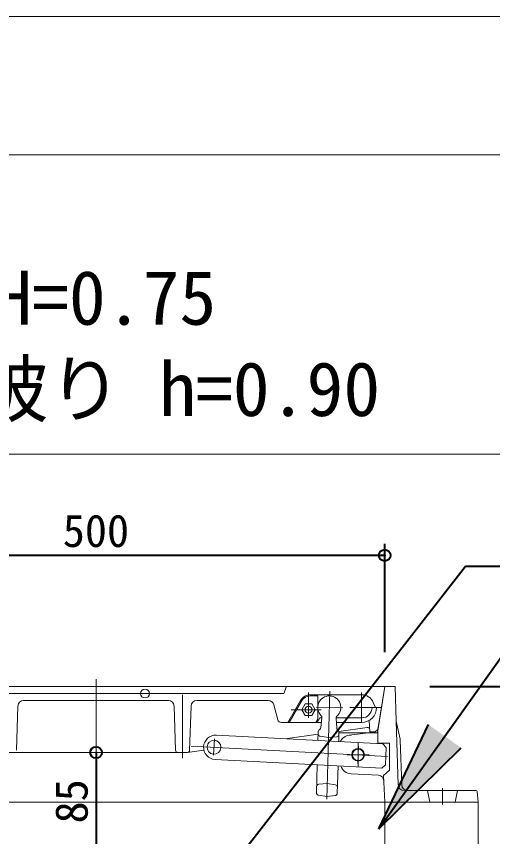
# Model space of a CAD drawing. Units: millimetres at full size, sheet at 1:20. Extents: x -5952 to 5966, y -3160 to 3160.
# Drawn here: x -753 to -340, y 2450 to 3160 of the extents above; entities that cross this region are included whole.
import ezdxf
from ezdxf.enums import TextEntityAlignment as Align

# ---------------------------------------------------------------- set-up
doc = ezdxf.new("R2010")
doc.units = ezdxf.units.MM
doc.header["$LTSCALE"] = 20
doc.header["$PDMODE"] = 32
doc.header["$PDSIZE"] = 10
for name, color, linetype, lineweight in [('0-5_TEMP01', 3, 'Continuous', 18), ('0-7_躯体', 7, 'Continuous', 9), ('0-B_図面枠', 3, 'Continuous', 18), ('0-C_寸法', 1, 'Continuous', 40)]:
    doc.layers.add(name, color=color, linetype=linetype, lineweight=lineweight)
doc.layers.add('0-D_注釈', color=1, linetype='Continuous')
doc.styles.add('ＭＳ ゴシック', font='')
doc.styles.get('ＭＳ ゴシック').set_extended_font_data('MS Gothic')

msp = doc.modelspace()

# ---------------------------------------------------------------- linework, layer by layer
at = {"layer": '0-5_TEMP01'}
for p, q in [((-4026.9, 2781.2), (1673.1, 2781.2)), ((-683.76, 2586.35), (-683.76, 2429.98)), ((-608.76, 2572.98), (-608.76, 2517.98)), ((-499.76, 2574.98), (-499.76, 2552.98)), ((-481.37, 2576.13), (-484.01, 2482.6)), ((-514.78, 2559.99), (-488.76, 2559.99)), ((-493.06, 2562.3), (-469.93, 2561.65)), ((-431.25, 2519.64), (-601.4, 2528.57)), ((-581.95, 2520.66), (-581.21, 2534.76)), ((-457.16, 2513.49), (-456.37, 2528.47)), ((-456.77, 2531.49), (-456.77, 2510.5)), ((-466.29, 2520.99), (-447.12, 2520.99)), ((-383.76, 2492.18), (-383.76, 2477.81)), ((-683.77, 2484.49), (-683.77, 2214.49))]:
    msp.add_line(p, q, dxfattribs=at)
msp.add_lwpolyline([(-4146.91, 3160.37), (1793.09, 3160.37), (1793.09, -919.63)], dxfattribs=at)
at = {"layer": '0-7_躯体'}
for p, q in [((-941.77, 2579.98), (-425.76, 2579.98)), ((-433.76, 2579.98), (-933.76, 2579.98)), ((-441.38, 2579.98), (-551.71, 2579.98)), ((-521.26, 2573.99), (-518.76, 2579.98)), ((-433.76, 2579.98), (-440.1, 2539.99)), ((-439.63, 2542.98), (-433.76, 2579.98)), ((-424.76, 2579.98), (-433.76, 2579.98)), ((-424.76, 2579.98), (-423.81, 2549.98)), ((-521.26, 2573.99), (-861.27, 2573.99)), ((-497.99, 2572.98), (-453.76, 2572.98)), ((-497.99, 2571.99), (-491.77, 2571.99)), ((-491.77, 2571.99), (-491.77, 2551.76)), ((-453.76, 2574.98), (-453.76, 2548.99)), ((-621.1, 2567.98), (-746.43, 2567.98)), ((-534.62, 2567.98), (-596.43, 2567.98)), ((-529.79, 2564.26), (-526.36, 2551.22)), ((-506.66, 2567.98), (-517.62, 2548.99)), ((-516.47, 2548.99), (-505.79, 2567.48)), ((-505.54, 2559.99), (-502.66, 2564.99)), ((-502.66, 2564.99), (-496.88, 2564.99)), ((-493.99, 2559.99), (-496.88, 2564.99)), ((-441.77, 2561.98), (-443.68, 2566.38)), ((-752.7, 2524.91), (-751.42, 2563.15)), ((-614.83, 2524.91), (-616.11, 2563.15)), ((-601.42, 2563.15), (-602.7, 2524.91)), ((-502.66, 2554.98), (-505.54, 2559.99)), ((-496.88, 2554.98), (-493.99, 2559.99)), ((-441.69, 2561.98), (-463.88, 2561.98)), ((-444.76, 2561.98), (-436.62, 2561.98)), ((-502.66, 2554.98), (-496.88, 2554.98)), ((-493.38, 2548.99), (-491.77, 2551.76)), ((-489.91, 2552.98), (-492.22, 2548.99)), ((-489.91, 2552.98), (-492.22, 2548.99)), ((-489.91, 2552.98), (-488.14, 2552.98)), ((-489.15, 2544.76), (-488.12, 2553.11)), ((-475.94, 2552.98), (-453.76, 2552.98)), ((-475.37, 2544.37), (-475.93, 2552.76)), ((-447.34, 2550.68), (-446.62, 2540.99)), ((-423.81, 2549.98), (-420.39, 2534.43)), ((-423.81, 2549.98), (-422.05, 2494.83)), ((-523.45, 2548.99), (-488.63, 2548.99)), ((-516.47, 2548.99), (-493.38, 2548.99)), ((-490.74, 2542.31), (-490.07, 2542.95)), ((-475.67, 2548.99), (-453.76, 2548.99)), ((-449.04, 2544.69), (-473.54, 2541.27)), ((-441.95, 2540.99), (-439.63, 2542.98)), ((-435.25, 2530.37), (-579.54, 2537.93)), ((-491.42, 2538.77), (-519.86, 2534.81)), ((-491.37, 2540.91), (-491.58, 2533.32)), ((-474.55, 2542.51), (-473.92, 2541.84)), ((-473.37, 2540.41), (-473.6, 2532.38)), ((-473.39, 2539.99), (-439.76, 2539.99)), ((-447.76, 2539.99), (-464.55, 2537.89)), ((-462.76, 2538.11), (-464.55, 2537.89)), ((-441.95, 2540.99), (-446.62, 2540.99)), ((-439.76, 2530.99), (-439.76, 2542.1)), ((-429.76, 2530.99), (-439.76, 2530.99)), ((-432.4, 2527.22), (-435.25, 2530.37)), ((-429.76, 2530.99), (-429.76, 2507.6)), ((-420.28, 2533.52), (-419.04, 2494.83)), ((-604.7, 2522.98), (-762.83, 2522.98)), ((-590.3, 2524.97), (-604.42, 2523)), ((-433.19, 2512.24), (-432.4, 2527.22)), ((-436.35, 2509.4), (-580.64, 2516.96)), ((-492.18, 2512.32), (-492.86, 2488.05)), ((-474.19, 2511.38), (-474.86, 2487.55)), ((-433.19, 2512.24), (-436.35, 2509.4)), ((-434.75, 2502.98), (-429.76, 2507.6)), ((-462.78, 2504.49), (-439.28, 2503.23)), ((-433.76, 2479.98), (-434.75, 2502.98)), ((-490.87, 2495.41), (-483.63, 2496.01)), ((-483.63, 2496.01), (-476.44, 2495.01)), ((-491.13, 2486.02), (-483.94, 2485.01)), ((-354.67, 2489.99), (-414.05, 2489.99)), ((-396.76, 2489.99), (-394.76, 2479.98)), ((-370.77, 2489.99), (-372.76, 2479.98)), ((-352.76, 2479.98), (-353.68, 2489.08)), ((-869.53, 2479.98), (-433.76, 2479.98)), ((-483.94, 2485.01), (-476.7, 2485.61)), ((-433.76, 2479.98), (-433.76, 2429.98)), ((-352.76, 2479.98), (-433.76, 2479.98)), ((-352.76, 2479.98), (-352.76, 2429.98))]:
    msp.add_line(p, q, dxfattribs=at)
msp.add_lwpolyline([(-489.7, 2537), (-482.5, 2535.99), (-475.26, 2536.59)], dxfattribs=at)
for centre, radius in [((-641.31, 2573.99), 3.81), ((-499.76, 2559.99), 3), ((-456.77, 2520.99), 5.5), ((-456.77, 2520.99), 5.25), ((-456.77, 2520.99), 5)]:
    msp.add_circle(centre, radius, dxfattribs=at)
for centre, radius, start, end in [((-497.99, 2562.98), 10, 90, 150), ((-497.99, 2562.98), 9, 90, 150), ((-481.77, 2561.98), 10, 310.777, 225.984), ((-453.76, 2561.98), 11, 23.556, 90), ((-746.43, 2562.98), 5, 90, 178.091), ((-621.1, 2562.98), 5, 1.909, 90), ((-596.43, 2562.98), 5, 90, 178.091), ((-534.62, 2562.98), 5, 14.744, 90), ((-453.76, 2561.98), 9, 270, 0), ((-453.76, 2561.98), 13, 270, 0), ((-523.45, 2551.99), 3, 194.744, 270), ((-490.1, 2553.36), 2, 352.94, 45.984), ((-473.93, 2552.89), 2, 130.777, 183.821), ((-492.13, 2545.12), 3, 313.38, 352.94), ((-472.37, 2544.57), 3, 183.821, 223.381), ((-448.76, 2542.71), 2, 4.236, 97.945), ((-580.1, 2527.45), 10.5, 87, 177), ((-489.42, 2538.98), 2, 178.381, 262.04), ((-489.37, 2540.86), 2, 133.38, 178.38), ((-475.42, 2538.59), 2, 274.721, 358.381), ((-475.37, 2540.47), 2, 358.381, 43.381), ((-463.31, 2527.97), 10, 97.125, 154.22), ((-581.6, 2527.53), 6, 0, 355.198), ((-425.28, 2533.36), 5, 1.828, 12.381), ((-612.83, 2524.98), 2, 181.909, 270), ((-604.7, 2524.98), 2, 270, 358.091), ((-580.1, 2527.45), 10.5, 177, 267), ((-462.25, 2514.49), 10, 198.853, 266.907), ((-439.56, 2498.24), 5, 2.463, 86.907), ((-490.7, 2493.42), 2, 94.721, 178.38), ((-476.72, 2493.02), 2, 358.38, 82.04), ((-417.05, 2494.99), 5, 181.828, 270), ((-414.05, 2494.99), 5, 181.828, 270), ((-490.86, 2488), 2, 178.381, 262.04), ((-476.87, 2487.6), 2, 274.721, 358.381), ((-354.67, 2488.98), 1, 5.711, 90)]:
    msp.add_arc(centre, radius, start, end, dxfattribs=at)
at = {"layer": '0-B_図面枠'}
msp.add_lwpolyline([(-4026.9, 3040.37), (1673.1, 3040.37), (1673.1, -799.63), (-4026.9, -799.63)], close=True, dxfattribs=at)
at = {"layer": '0-C_寸法'}
for p, q in [((-433.76, 2609.98), (-433.76, 2703.69)), ((-433.76, 2693.69), (-933.76, 2693.69)), ((-658.77, 2306.15), (-363.76, 2684.24)), ((-363.76, 2684.24), (7.94, 2684.24)), ((-438.88, 2456.81), (-327.93, 2612.57)), ((-394.76, 2579.98), (-65.62, 2579.98)), ((-394.76, 2579.98), (31.21, 2579.98)), ((-394.76, 2579.98), (-163.92, 2579.98)), ((-438.88, 2456.81), (-395.88, 2547.09)), ((-683.76, 2522.98), (-683.76, 2438.49)), ((-438.88, 2456.81), (-367.59, 2526.95))]:
    msp.add_line(p, q, dxfattribs=at)
for p in [(-433.76, 2693.69), (-683.76, 2522.98)]:
    msp.add_point(p, dxfattribs=at)
msp.add_solid([(-395.88, 2547.09), (-367.59, 2526.95), (-438.88, 2456.81)], dxfattribs=at)

# ---------------------------------------------------------------- texts
at = {"layer": '0-C_寸法', "style": 'ＭＳ ゴシック'}
msp.add_text('500', height=28.15, dxfattribs=at).set_placement((-712.56, 2692.47), align=Align.BOTTOM_LEFT)
msp.add_text('85', height=28.15, rotation=90, dxfattribs=at).set_placement((-682.55, 2461.53), align=Align.BOTTOM_LEFT)
at = {"layer": '0-D_注釈', "style": 'ＭＳ ゴシック'}
for s, p in [('H=0.75', (-771.1, 2879.32)), ('土被り h=0.90', (-853.09, 2800.26))]:
    msp.add_text(s, height=46.92, dxfattribs=at).set_placement(p, align=Align.BOTTOM_LEFT)

doc.saveas('drawing.dxf')
